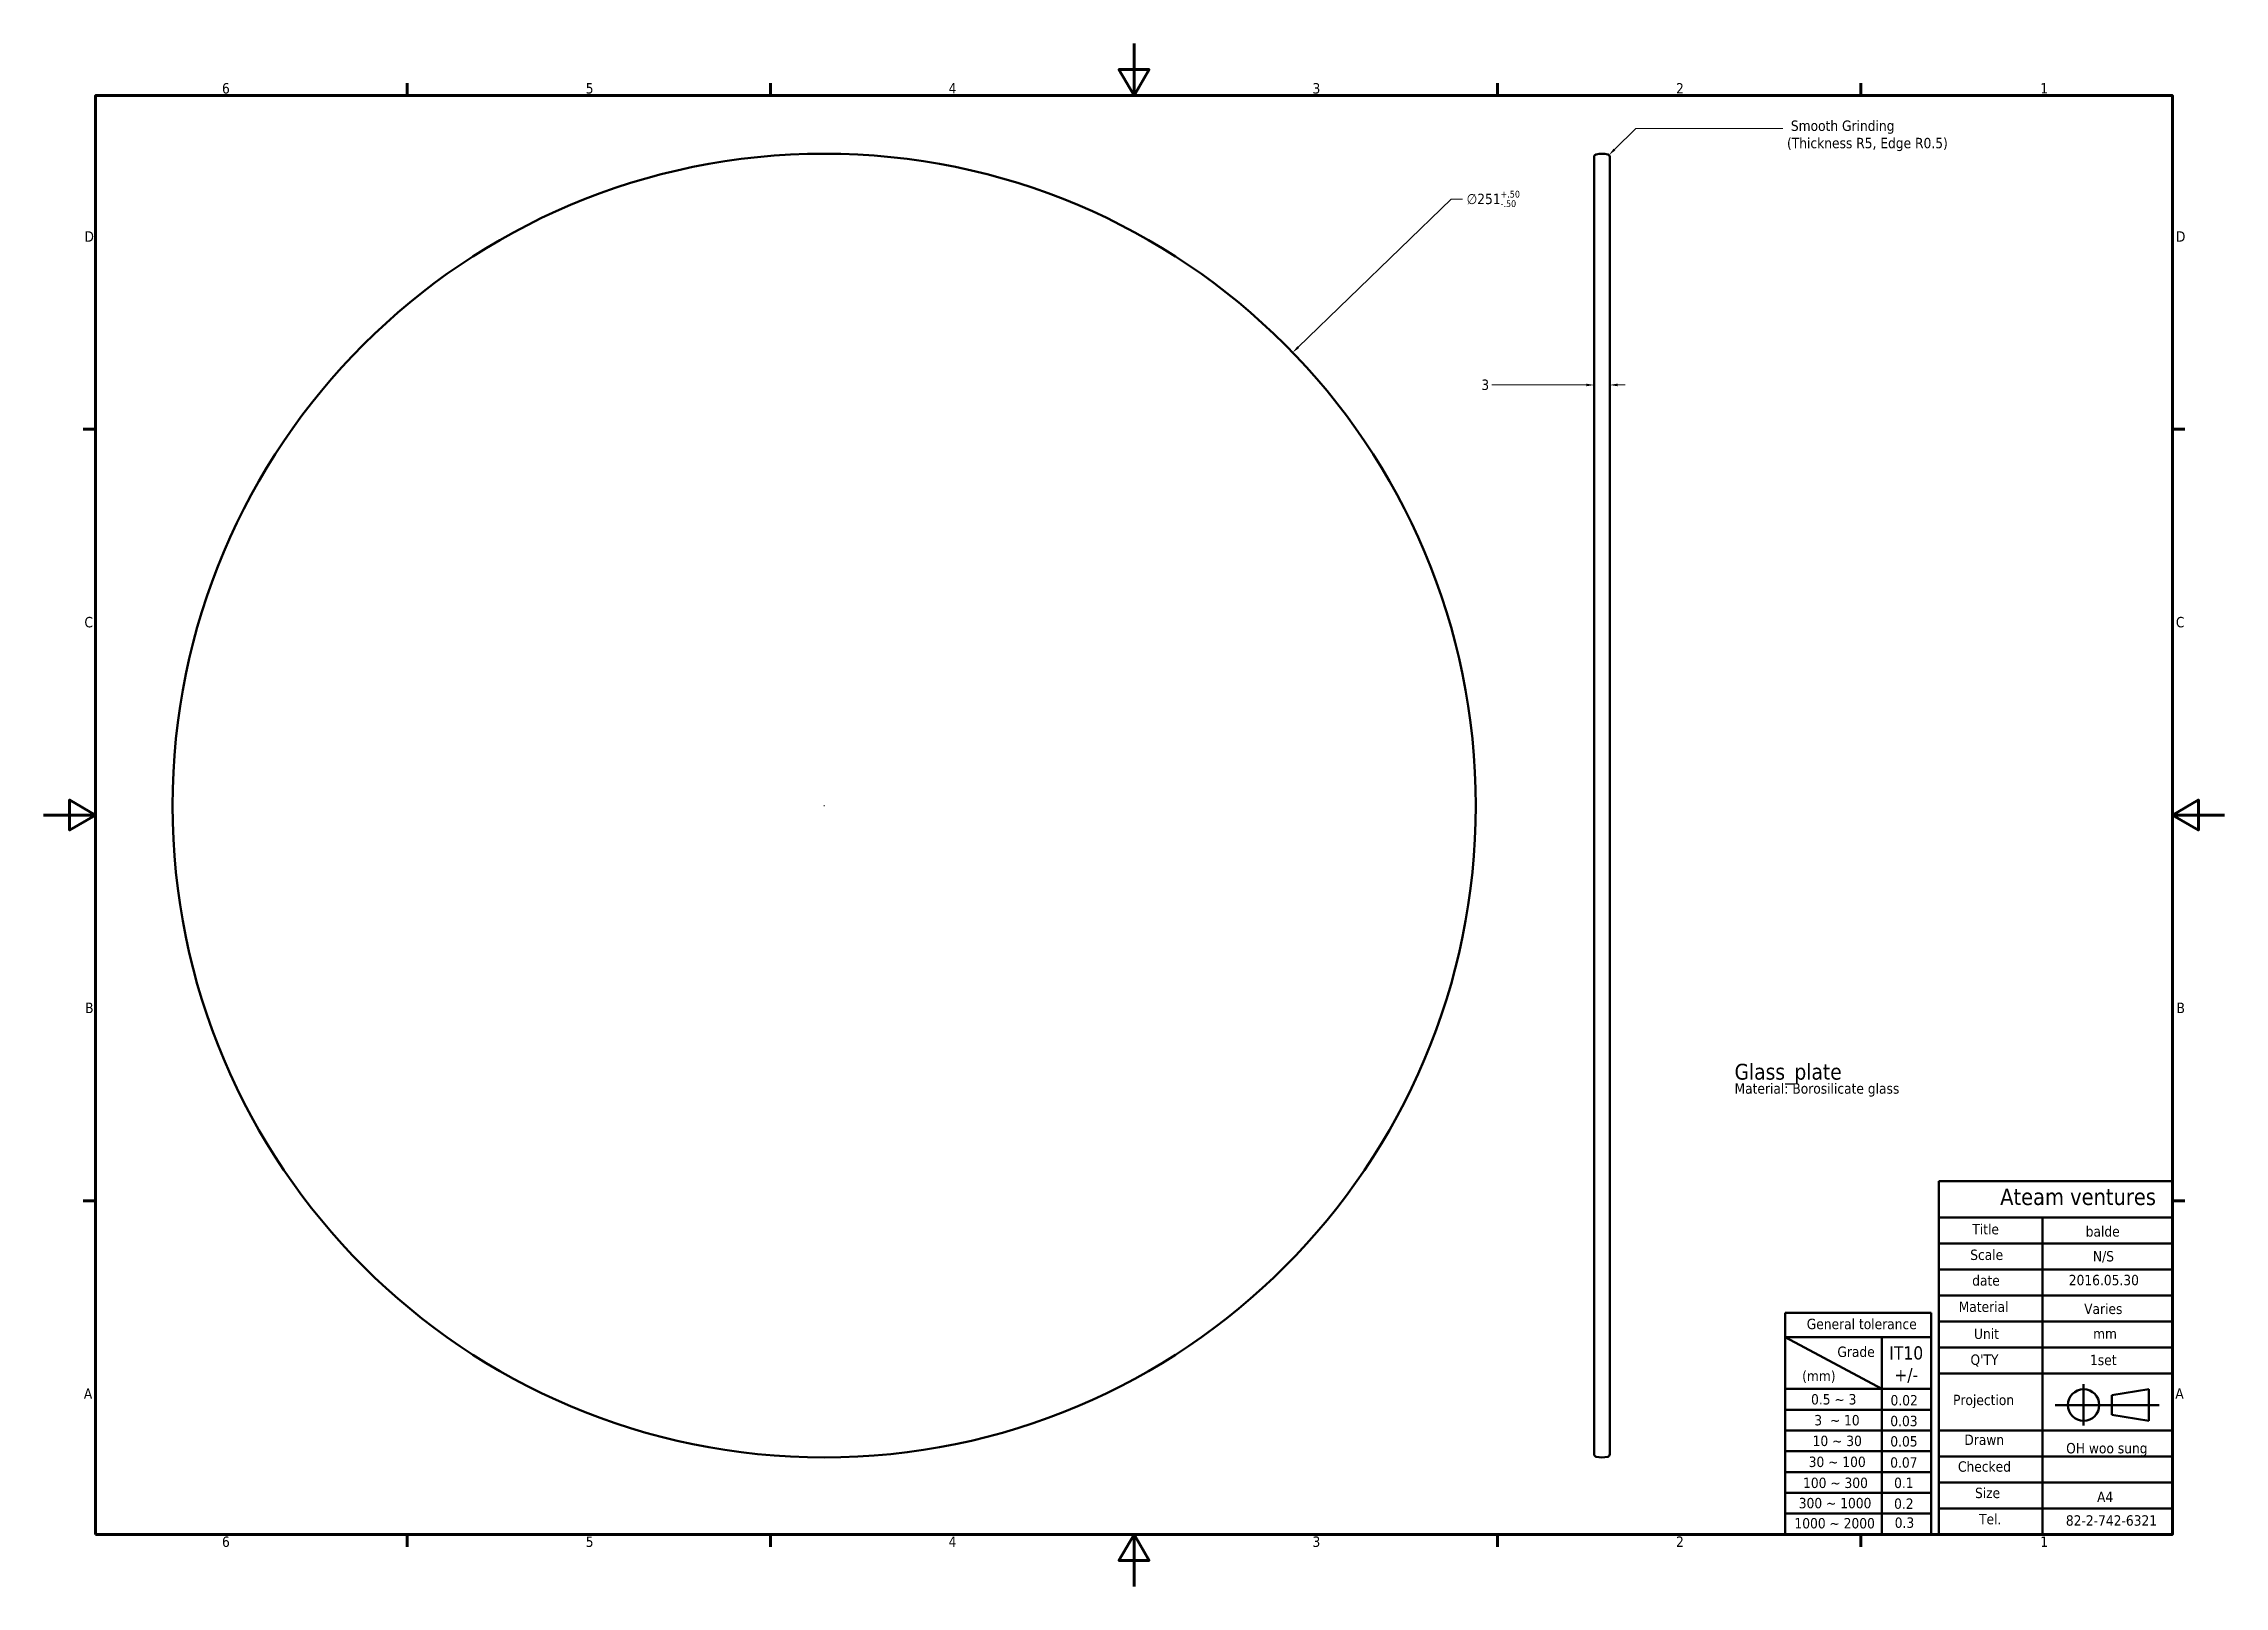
# Model space of a CAD drawing. Header units: millimetres. Extents: x 0 to 420, y 0 to 297.
import ezdxf
from ezdxf.enums import TextEntityAlignment as Align

# ---------------------------------------------------------------- set-up
doc = ezdxf.new("R2010")
doc.units = ezdxf.units.MM
for name, color, linetype, lineweight in [('Border (ANSI)', 7, 'Continuous', 70), ('Dimension (ANSI)', 7, 'Continuous', 25), ('Symbol (ANSI)', 7, 'Continuous', 25), ('Title (ANSI)', 7, 'Continuous', 50), ('Visible (ANSI)', 7, 'Continuous', 50)]:
    doc.layers.add(name, color=color, linetype=linetype, lineweight=lineweight)
doc.styles.add('Note Text (ANSI)', font='tahoma.ttf')
doc.dimstyles.new('Default - mm (ANSI)', dxfattribs={"dimtxt": 2, "dimasz": 1.5, "dimexe": 3.175, "dimexo": 1.6002, "dimgap": 0.8, "dimtad": 0, "dimtoh": 1, "dimrnd": 1e-08, "dimzin": 12, "dimdsep": 46, "dimtxsty": 'Note Text (ANSI)', "dimcen": 0.09, "dimdle": 10, "dimclrd": 256, "dimclre": 256, "dimclrt": 256, "dimadec": 1, "dimazin": 3, "dimtfac": 0.65, "dimtofl": 0, "dimtmove": 0, "dimatfit": 3, "dimfxl": 1, "dimtolj": 1, "dimtzin": 4, "dimlwd": 15, "dimlwe": 15, "dimarcsym": 0})

# ---------------------------------------------------------------- blocks, each defined once
blk = doc.blocks.new('Borders Default Border')
at = {"layer": 'Border (ANSI)'}
for p, q in [((70, 287), (70, 289.4)), ((140, 287), (140, 289.4)), ((280, 287), (280, 289.4)), ((350, 287), (350, 289.4)), ((10, 222.75), (7.6, 222.75)), ((410, 222.75), (412.4, 222.75)), ((10, 74.25), (7.6, 74.25)), ((410, 74.25), (412.4, 74.25)), ((70, 10), (70, 7.6)), ((140, 10), (140, 7.6)), ((280, 10), (280, 7.6)), ((350, 10), (350, 7.6))]:
    blk.add_line(p, q, dxfattribs=at)
at = {"layer": 'Border (ANSI)', "flags": 128}
for points in [[(210, 297), (210, 287), (207.11, 292), (212.89, 292), (210, 287)], [(10, 10), (10, 287), (410, 287), (410, 10), (10, 10)], [(0, 148.5), (10, 148.5), (5, 151.39), (5, 145.61), (10, 148.5)], [(420, 148.5), (410, 148.5), (415, 151.39), (415, 145.61), (410, 148.5)], [(210, 0), (210, 10), (207.11, 5), (212.89, 5), (210, 10)]]:
    blk.add_lwpolyline(points, dxfattribs=at)
at = {"layer": 'Border (ANSI)', "char_height": 2, "attachment_point": 7, "style": 'Note Text (ANSI)'}
for s, insert in [('6', (34.36, 287.36)), ('5', (104.41, 287.36)), ('4', (174.3, 287.4)), ('3', (244.38, 287.36)), ('2', (314.39, 287.4)), ('1', (384.55, 287.4)), ('D', (7.87, 258.87)), ('D', (410.67, 258.87)), ('C', (7.86, 184.59)), ('C', (410.66, 184.59)), ('B', (7.99, 110.37)), ('B', (410.79, 110.37)), ('A', (7.75, 36.12)), ('A', (410.55, 36.12)), ('6', (34.36, 7.56)), ('5', (104.41, 7.56)), ('4', (174.3, 7.6)), ('3', (244.38, 7.56)), ('2', (314.39, 7.6)), ('1', (384.55, 7.6))]:
    blk.add_mtext(s, dxfattribs=dict(at, insert=insert))
blk = doc.blocks.new('Title Blocks ANSI - Large')
at = {"layer": 'Title (ANSI)'}
for p, q in [((213.43, -53.73), (168.43, -53.73)), ((168.43, -53.73), (168.43, -121.73)), ((213.43, -121.73), (213.43, -53.73)), ((168.43, -60.73), (213.43, -60.73)), ((188.43, -60.73), (188.43, -121.73)), ((168.43, -65.73), (213.43, -65.73)), ((168.43, -70.73), (213.43, -70.73)), ((138.87, -79.09), (138.87, -121.73)), ((166.93, -79.09), (138.87, -79.09)), ((138.87, -79.09), (166.93, -79.09)), ((166.93, -83.74), (166.93, -79.09)), ((168.43, -75.73), (213.43, -75.73)), ((138.87, -83.74), (166.93, -83.74)), ((138.87, -83.74), (157.45, -93.73)), ((157.45, -83.74), (157.45, -121.73)), ((166.93, -83.74), (166.93, -121.73)), ((168.43, -80.73), (213.43, -80.73)), ((168.43, -85.73), (213.43, -85.73)), ((168.43, -90.73), (213.43, -90.73)), ((138.87, -93.73), (166.93, -93.73)), ((196.31, -92.79), (196.31, -100.79)), ((208.89, -93.78), (201.74, -94.91)), ((201.74, -94.91), (201.74, -98.69)), ((208.89, -93.78), (208.89, -99.84)), ((138.87, -97.73), (166.93, -97.73)), ((190.81, -96.83), (210.84, -96.83)), ((208.89, -99.84), (201.74, -98.69)), ((138.87, -101.73), (166.93, -101.73)), ((168.43, -101.73), (213.43, -101.73)), ((138.87, -105.73), (166.93, -105.73)), ((168.43, -106.73), (213.43, -106.73)), ((138.87, -109.73), (166.93, -109.73)), ((168.43, -111.73), (213.43, -111.73)), ((138.87, -113.73), (166.93, -113.73)), ((168.43, -116.73), (213.43, -116.73)), ((138.87, -117.73), (166.93, -117.73)), ((138.87, -121.73), (166.93, -121.73)), ((168.43, -121.73), (166.93, -121.73)), ((168.43, -121.73), (213.43, -121.73))]:
    blk.add_line(p, q, dxfattribs=at)
blk.add_circle((196.31, -96.83), 3.03, dxfattribs=at)
at = {"layer": 'Title (ANSI)', "style": 'Note Text (ANSI)'}
for s, p in [('2016.05.30', (193.46, -74.36)), ('Varies', (196.42, -79.9)), ('mm', (198.14, -84.68)), ('1set', (197.55, -89.75)), ('OH woo sung', (192.96, -106.73))]:
    blk.add_text(s, height=2, dxfattribs=at).set_placement(p, align=Align.BOTTOM_LEFT)
for s, p in [('Drawn', (173.35, -102.51)), ('Checked', (172.12, -107.66))]:
    blk.add_text(s, height=2, dxfattribs=at).set_placement(p, align=Align.TOP_LEFT)
at = {"layer": 'Title (ANSI)', "attachment_point": 1, "style": 'Note Text (ANSI)'}
for s, insert, char_height in [('\\fTahoma|b0|i0;\\H3.1750;Ateam ventures', (180.25, -55.14), 3.175), ('\\fTahoma|b0|i0;Scale', (174.48, -66.9), 2), ('\\fTahoma|b0|i0;N/S', (198.11, -67.18), 2), ('\\fTahoma|b0|i0;date', (174.86, -71.84), 2), ('\\fTahoma|b0|i0;Material', (172.26, -76.9), 2), ('\\fTahoma|b0|i0;General tolerance', (143, -80.22), 2), ('\\fTahoma|b0|i0;Unit', (175.21, -82.1), 2), ('\\fTahoma|b0|i0;Grade', (148.9, -85.57), 2), ("\\fTahoma|b0|i0;Q'TY", (174.53, -87.09), 2), ('\\fTahoma|b0|i0;0.5 ~ 3', (143.83, -94.72), 2), ('\\fTahoma|b0|i0;0.02', (159.13, -94.9), 2), ('\\fTahoma|b0|i0;Projection', (171.17, -94.84), 2), ('\\fTahoma|b0|i0;0.05', (159.09, -102.81), 2), ('\\fTahoma|b0|i0;30 ~ 100', (143.37, -106.76), 2), ('\\fTahoma|b0|i0;0.07', (159.07, -106.88), 2), ('\\fTahoma|b0|i0;100 ~ 300', (142.29, -110.8), 2), ('\\fTahoma|b0|i0;0.1', (159.82, -110.8), 2), ('\\fTahoma|b0|i0;Size', (175.4, -112.74), 2), ('\\fTahoma|b0|i0;300 ~ 1000', (141.46, -114.7), 2), ('\\fTahoma|b0|i0;A4', (198.91, -113.51), 2), ('\\fTahoma|b0|i0;1000 ~ 2000', (140.63, -118.58), 2), ('\\fTahoma|b0|i0;Tel.', (176.18, -117.79), 2), ('\\fTahoma|b0|i0;82-2-742-6321', (192.9, -118.05), 2)]:
    blk.add_mtext(s, dxfattribs=dict(at, insert=insert, char_height=char_height))
at = {"layer": 'Title (ANSI)', "char_height": 2, "attachment_point": 1, "style": 'Note Text (ANSI)'}
for s, insert, width in [('\\fTahoma|b0|i0;Title', (174.89, -61.97), 7.6254), ('balde', (196.72, -62.4), 13.3319), ('\\fTahoma|b0|i0;(mm)', (142.11, -90.22), 7.6672), ('\\fTahoma|b0|i0;3  ~ 10', (144.45, -98.74), 9.081), ('\\fTahoma|b0|i0;0.03', (159.09, -98.9), 5.5653), ('\\fTahoma|b0|i0;10 ~ 30', (144.13, -102.72), 10.501), ('\\fTahoma|b0|i0;0.2', (159.82, -114.81), 5.4674), ('\\fTahoma|b0|i0;0.3', (159.94, -118.47), 5.7083)]:
    blk.add_mtext(s, dxfattribs=dict(at, insert=insert, width=width))
at = {"layer": 'Title (ANSI)', "insert": (162.16, -85.52), "char_height": 2.54, "attachment_point": 2, "line_spacing_factor": 0.987884, "style": 'Note Text (ANSI)'}
blk.add_mtext('\\fTahoma|b0|i0;\\H2.5400;IT10\\P+/-', dxfattribs=at)
blk = doc.blocks.new('*D6')
at = {"layer": 'Defpoints', "color": 0, "transparency": 16777216}
for p in [(240.56, 237.54), (60.1, 63.09)]:
    blk.add_point(p, dxfattribs=at)
at = {"layer": 'Dimension (ANSI)', "lineweight": 15, "transparency": 16777216}
for p, q in [((271.11, 267.08), (241.64, 238.58)), ((273.25, 267.08), (271.11, 267.08)), ((150.24, 150.31), (150.42, 150.31)), ((150.33, 150.22), (150.33, 150.4))]:
    blk.add_line(p, q, dxfattribs=at)
at = {"layer": 'Dimension (ANSI)', "transparency": 16777216}
blk.add_solid([(241.47, 238.76), (241.81, 238.4), (240.56, 237.54)], dxfattribs=at)
at = {"layer": 'Dimension (ANSI)', "lineweight": 18, "transparency": 16777216, "insert": (274.05, 268.67), "char_height": 2, "attachment_point": 1, "style": 'Note Text (ANSI)'}
blk.add_mtext('\\A1;∅251{\\H1.300000;\\S+.50^ -.50;}', dxfattribs=at)
blk = doc.blocks.new('*D7')
at = {"layer": 'Defpoints', "color": 0, "transparency": 16777216}
for p in [(301.12, 275.2), (301.47, 275.55)]:
    blk.add_point(p, dxfattribs=at)
at = {"layer": 'Dimension (ANSI)', "lineweight": 15, "transparency": 16777216}
for p, q in [((306.62, 280.68), (302.54, 276.61)), ((334.96, 280.68), (306.62, 280.68))]:
    blk.add_line(p, q, dxfattribs=at)
at = {"layer": 'Dimension (ANSI)', "transparency": 16777216}
blk.add_solid([(302.36, 276.79), (302.71, 276.44), (301.47, 275.55)], dxfattribs=at)
at = {"layer": 'Dimension (ANSI)', "lineweight": 18, "transparency": 16777216, "insert": (335.76, 282.2), "char_height": 2, "attachment_point": 1, "style": 'Note Text (ANSI)'}
blk.add_mtext('\\A1; Smooth Grinding\\P(Thickness R5, Edge R0.5)', dxfattribs=at)
blk = doc.blocks.new('*D8')
at = {"layer": 'Defpoints', "color": 0, "transparency": 16777216}
for p in [(301.62, 231.29), (298.62, 150.31), (301.62, 150.31)]:
    blk.add_point(p, dxfattribs=at)
at = {"layer": 'Dimension (ANSI)', "lineweight": 15, "transparency": 16777216}
for p, q in [((297.12, 231.29), (278.91, 231.29)), ((303.12, 231.29), (304.62, 231.29))]:
    blk.add_line(p, q, dxfattribs=at)
at = {"layer": 'Dimension (ANSI)', "transparency": 16777216}
for points in [[(297.12, 231.54), (297.12, 231.04), (298.62, 231.29)], [(303.12, 231.54), (303.12, 231.04), (301.62, 231.29)]]:
    blk.add_solid(points, dxfattribs=at)
at = {"layer": 'Dimension (ANSI)', "lineweight": 18, "transparency": 16777216, "insert": (276.89, 232.33), "char_height": 2, "attachment_point": 1, "style": 'Note Text (ANSI)'}
blk.add_mtext('\\A1;3', dxfattribs=at)

msp = doc.modelspace()

# ---------------------------------------------------------------- linework, layer by layer
at = {"layer": 'Visible (ANSI)'}
for p, q in [((298.62, 25.426), (298.62, 275.201)), ((301.62, 25.426), (301.62, 275.201))]:
    msp.add_line(p, q, dxfattribs=at)
msp.add_circle((150.33, 150.313), 125.5, dxfattribs=at)
for centre, radius, start, end in [((299.12, 275.201), 0.5, 102.83959, 180), ((300.12, 270.813), 5, 77.16041, 102.83959), ((301.12, 275.201), 0.5, 0, 77.16041), ((299.12, 25.426), 0.5, 180, 257.16041), ((301.12, 25.426), 0.5, 282.83959, 0), ((300.12, 29.813), 5, 257.16041, 282.83959)]:
    msp.add_arc(centre, radius, start, end, dxfattribs=at)

# ---------------------------------------------------------------- block references
for name, p in [('Borders Default Border', (0, 0)), ('Title Blocks ANSI - Large', (196.569, 131.735))]:
    msp.add_blockref(name, p)

# ---------------------------------------------------------------- texts
at = {"layer": 'Symbol (ANSI)', "insert": (325.66, 100.604), "char_height": 2, "width": 32.15559, "attachment_point": 1, "line_spacing_factor": 0.738829, "style": 'Note Text (ANSI)'}
msp.add_mtext('{\\H1.524x;Glass_plate\\P\\H0.65617x;Material: Borosilicate glass\\H1.7149x; \\H0.58311x;\\P \\H1.3538x; }', dxfattribs=at)

# ---------------------------------------------------------------- dimensions: what is measured, and where the dimension line sits
at = {"layer": 'Dimension (ANSI)', "lineweight": 18}
dim = msp.add_radius_dim(center=(301.12, 275.201), mpoint=(301.474, 275.554), text=' Smooth Grinding\\P(Thickness R5, Edge R0.5)', dimstyle='Default - mm (ANSI)', override={"dimtih": 1, "dimdec": 2, "dimcen": 0, "dimtp": 0, "dimtm": 0, "dimtdec": 2, "dimtvp": -0.25}, dxfattribs=at)
dim.commit()
dim.dimension.update_dxf_attribs({"geometry": '*D7', "text_midpoint": (351.689, 280.682), "dimtype": 164})
dim = msp.add_diameter_dim_2p(p1=(60.098, 63.086), p2=(240.561, 237.54), dimstyle='Default - mm (ANSI)', override={"dimgap": 0.8, "dimtih": 1, "dimdec": 2, "dimlfac": 1, "dimtol": 1, "dimlim": 0, "dimtp": 0.5, "dimtm": 0.5, "dimtdec": 2}, dxfattribs=at)
dim.commit()
dim.dimension.update_dxf_attribs({"geometry": '*D6', "text_midpoint": (279.145, 267.076), "dimtype": 163})
dim = msp.add_linear_dim(base=(301.62, 231.288), p1=(298.62, 150.313), p2=(301.62, 150.313), angle=180, dimstyle='Default - mm (ANSI)', override={"dimtoh": 0, "dimdec": 2, "dimse1": 1, "dimse2": 1, "dimtp": 0, "dimtm": 0, "dimtdec": 2, "dimatfit": 1}, dxfattribs=at)
dim.commit()
dim.dimension.update_dxf_attribs({"geometry": '*D8', "text_midpoint": (277.502, 231.288), "dimtype": 160})

doc.saveas('drawing.dxf')
